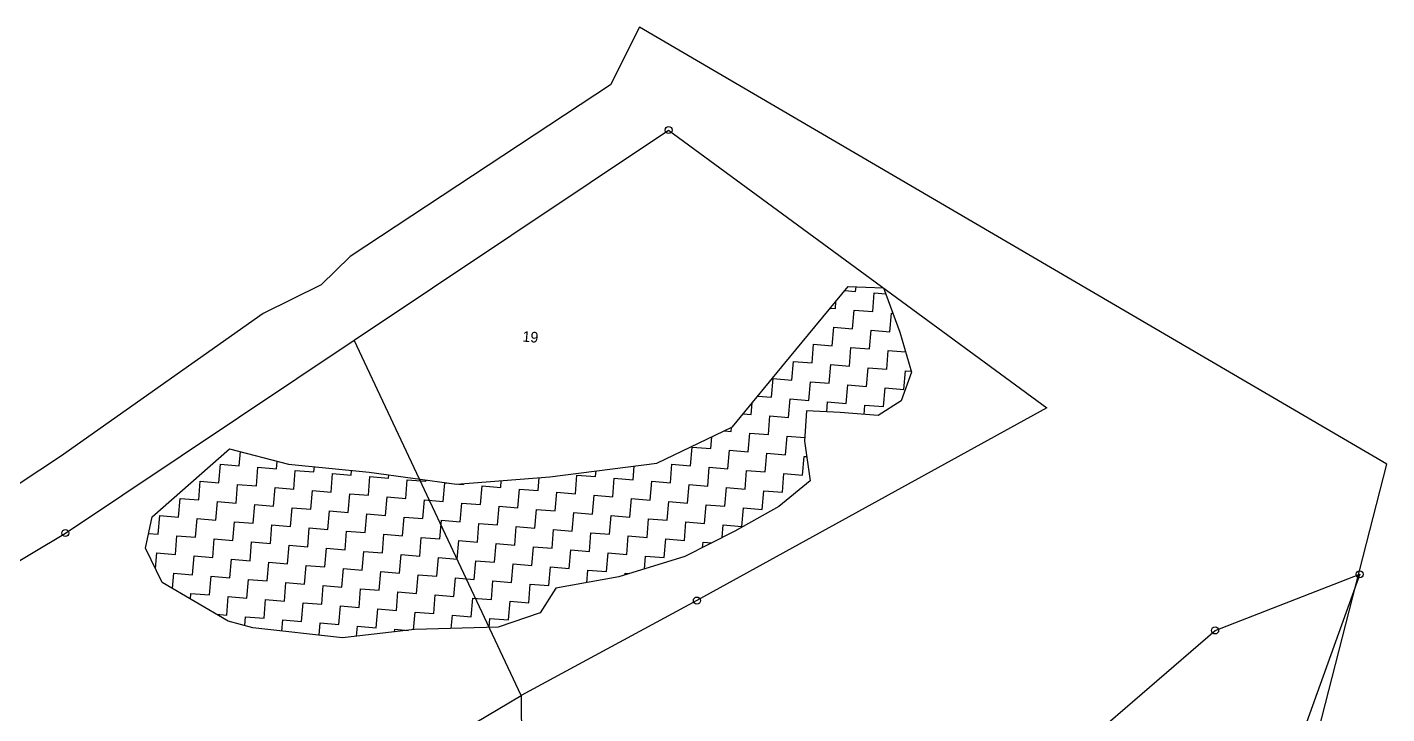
# Model space of a CAD drawing. Header units: metres. Extents: x 315709 to 318108, y 1893429 to 1895898.
# Drawn here: x 317063 to 317975, y 1895437 to 1895898 of the extents above; entities that cross this region are included whole.
import ezdxf

# ---------------------------------------------------------------- set-up
doc = ezdxf.new("R2010")
doc.units = ezdxf.units.M
doc.header["$MEASUREMENT"] = 0
for name, color, linetype in [('POLY_HATCH', 12, 'Continuous'), ('POLY_PARCEL', 6, 'Continuous'), ('TEXT_PARCEL', 7, 'Continuous'), ('V_BOUND_LINE', 7, 'Continuous'), ('VILLAGE BOUNDRY', 5, 'Continuous')]:
    doc.layers.add(name, color=color, linetype=linetype)
doc.styles.add('TEXT_MAP', font='')
doc.styles.get('TEXT_MAP').set_extended_font_data('Kruti Dev 050')

msp = doc.modelspace()

# ---------------------------------------------------------------- linework, layer by layer
for centre in [(317493.56, 1895828.69), (317089.02, 1895558.54), (317957.04, 1895530.88), (317512.55, 1895513.31), (317860.09, 1895493.25)]:
    msp.add_circle(centre, 2.36)
at = {"layer": 'POLY_HATCH'}
for p, q in [((317574.75, 1895676.31), (317613.99, 1895723.7)), ((317613.99, 1895723.7), (317637.65, 1895722.99)), ((317637.65, 1895722.99), (317648.69, 1895693.09)), ((317648.69, 1895693.09), (317656.37, 1895666.32)), ((317536.37, 1895629.63), (317574.75, 1895676.31)), ((317656.37, 1895666.32), (317649.61, 1895647.09)), ((317586.03, 1895640.53), (317584.72, 1895620.05)), ((317608.54, 1895639.44), (317586.03, 1895640.53)), ((317649.61, 1895647.09), (317634.12, 1895637.3)), ((317634.12, 1895637.3), (317608.54, 1895639.44)), ((317485.58, 1895605.37), (317536.37, 1895629.63)), ((317147.24, 1895569.49), (317199.01, 1895615.05)), ((317199.01, 1895615.05), (317238.57, 1895604.62)), ((317584.72, 1895620.05), (317588.46, 1895593.61)), ((317238.57, 1895604.62), (317292.83, 1895599.3)), ((317413.87, 1895596.31), (317485.58, 1895605.37)), ((317292.83, 1895599.3), (317351.22, 1895591.25)), ((317351.22, 1895591.25), (317413.87, 1895596.31)), ((317588.46, 1895593.61), (317567.59, 1895576.35)), ((317142.71, 1895548.49), (317147.24, 1895569.49)), ((317567.59, 1895576.35), (317538.07, 1895559.81)), ((317538.07, 1895559.81), (317504.54, 1895542.82)), ((317153.86, 1895525.39), (317142.71, 1895548.49)), ((317504.54, 1895542.82), (317460.19, 1895529.11)), ((317198.08, 1895499.53), (317153.86, 1895525.39)), ((317460.19, 1895529.11), (317417.93, 1895521.55)), ((317417.93, 1895521.55), (317407.44, 1895505.01)), ((317407.44, 1895505.01), (317379.29, 1895495.48)), ((317214.74, 1895494.97), (317198.08, 1895499.53)), ((317274.84, 1895488.37), (317214.74, 1895494.97)), ((317379.29, 1895495.48), (317323.26, 1895493.83)), ((317323.26, 1895493.83), (317274.84, 1895488.37))]:
    msp.add_line(p, q, dxfattribs=at)
at = {"layer": 'POLY_HATCH', "linetype": 'Continuous'}
for p, q in [((317619, 1895720.54), (317619.25, 1895723.54)), ((317605.42, 1895709.06), (317605.82, 1895713.84)), ((317611.86, 1895721.13), (317619, 1895720.54)), ((317630.48, 1895706.96), (317631.52, 1895719.49)), ((317631.52, 1895719.49), (317639.18, 1895718.85)), ((317602.09, 1895709.33), (317605.42, 1895709.06)), ((317616.9, 1895695.48), (317617.95, 1895708.01)), ((317617.95, 1895708.01), (317630.48, 1895706.96)), ((317641.96, 1895693.39), (317643, 1895705.92)), ((317643, 1895705.92), (317643.98, 1895705.84)), ((317603.33, 1895684), (317604.38, 1895696.53)), ((317604.38, 1895696.53), (317616.9, 1895695.48)), ((317628.38, 1895681.91), (317629.43, 1895694.44)), ((317629.43, 1895694.44), (317641.96, 1895693.39)), ((317589.76, 1895672.52), (317590.8, 1895685.05)), ((317590.8, 1895685.05), (317603.33, 1895684)), ((317614.81, 1895670.43), (317615.86, 1895682.96)), ((317615.86, 1895682.96), (317628.38, 1895681.91)), ((317639.86, 1895668.34), (317640.91, 1895680.86)), ((317640.91, 1895680.86), (317652.47, 1895679.9)), ((317576.19, 1895661.04), (317577.23, 1895673.57)), ((317577.23, 1895673.57), (317589.76, 1895672.52)), ((317601.24, 1895658.95), (317602.28, 1895671.48)), ((317602.28, 1895671.48), (317614.81, 1895670.43)), ((317626.29, 1895656.86), (317627.34, 1895669.38)), ((317627.34, 1895669.38), (317639.86, 1895668.34)), ((317562.61, 1895649.56), (317563.66, 1895662.09)), ((317563.66, 1895662.09), (317576.19, 1895661.04)), ((317587.67, 1895647.47), (317588.71, 1895660)), ((317588.71, 1895660), (317601.24, 1895658.95)), ((317651.34, 1895654.77), (317652.39, 1895667.29)), ((317652.39, 1895667.29), (317656.18, 1895666.98)), ((317553.39, 1895650.33), (317562.61, 1895649.56)), ((317612.72, 1895645.38), (317613.77, 1895657.9)), ((317613.77, 1895657.9), (317626.29, 1895656.86)), ((317637.77, 1895643.29), (317638.82, 1895655.81)), ((317638.82, 1895655.81), (317651.34, 1895654.77)), ((317549.04, 1895638.08), (317549.69, 1895645.83)), ((317574.09, 1895635.99), (317575.14, 1895648.52)), ((317575.14, 1895648.52), (317587.67, 1895647.47)), ((317599.65, 1895639.87), (317600.19, 1895646.42)), ((317600.19, 1895646.42), (317612.72, 1895645.38)), ((317624.72, 1895638.09), (317625.25, 1895644.33)), ((317625.25, 1895644.33), (317637.77, 1895643.29)), ((317543.68, 1895638.53), (317549.04, 1895638.08)), ((317560.52, 1895624.51), (317561.57, 1895637.04)), ((317561.57, 1895637.04), (317574.09, 1895635.99)), ((317521.9, 1895615.12), (317522.56, 1895623.03)), ((317530.84, 1895626.99), (317535.47, 1895626.6)), ((317535.47, 1895626.6), (317535.69, 1895629.31)), ((317546.95, 1895613.03), (317548, 1895625.56)), ((317548, 1895625.56), (317560.52, 1895624.51)), ((317572, 1895610.94), (317573.05, 1895623.46)), ((317573.05, 1895623.46), (317584.87, 1895622.48)), ((317205.6, 1895603.7), (317206.39, 1895613.11)), ((317508.32, 1895603.64), (317509.37, 1895616.17)), ((317509.37, 1895616.17), (317521.9, 1895615.12)), ((317533.38, 1895601.55), (317534.42, 1895614.08)), ((317534.42, 1895614.08), (317546.95, 1895613.03)), ((317192.03, 1895592.22), (317193.07, 1895604.74)), ((317193.07, 1895604.74), (317205.6, 1895603.7)), ((317230.65, 1895601.61), (317231.07, 1895606.6)), ((317494.75, 1895592.16), (317495.8, 1895604.69)), ((317495.8, 1895604.69), (317508.32, 1895603.64)), ((317558.43, 1895599.46), (317559.48, 1895611.98)), ((317559.48, 1895611.98), (317572, 1895610.94)), ((317583.48, 1895597.37), (317584.53, 1895609.89)), ((317584.53, 1895609.89), (317586.17, 1895609.75)), ((317217.08, 1895590.13), (317218.13, 1895602.65)), ((317218.13, 1895602.65), (317230.65, 1895601.61)), ((317242.13, 1895588.03), (317243.18, 1895600.56)), ((317243.18, 1895600.56), (317255.71, 1895599.51)), ((317255.71, 1895599.51), (317255.99, 1895602.91)), ((317267.19, 1895585.94), (317268.23, 1895598.47)), ((317268.23, 1895598.47), (317280.76, 1895597.42)), ((317280.76, 1895597.42), (317281.01, 1895600.46)), ((317292.24, 1895583.85), (317293.28, 1895596.37)), ((317293.28, 1895596.37), (317305.81, 1895595.33)), ((317305.81, 1895595.33), (317305.99, 1895597.48)), ((317406.02, 1895586.96), (317406.75, 1895595.74)), ((317431.07, 1895584.87), (317432.12, 1895597.39)), ((317432.12, 1895597.39), (317444.65, 1895596.35)), ((317444.65, 1895596.35), (317444.97, 1895600.24)), ((317456.13, 1895582.77), (317457.17, 1895595.3)), ((317457.17, 1895595.3), (317469.7, 1895594.25)), ((317469.7, 1895594.25), (317470.47, 1895603.46)), ((317519.8, 1895590.07), (317520.85, 1895602.6)), ((317520.85, 1895602.6), (317533.38, 1895601.55)), ((317544.86, 1895587.98), (317545.9, 1895600.5)), ((317545.9, 1895600.5), (317558.43, 1895599.46)), ((317569.91, 1895585.89), (317570.96, 1895598.41)), ((317570.96, 1895598.41), (317583.48, 1895597.37)), ((317178.46, 1895580.74), (317179.5, 1895593.26)), ((317179.5, 1895593.26), (317192.03, 1895592.22)), ((317203.51, 1895578.65), (317204.55, 1895591.17)), ((317204.55, 1895591.17), (317217.08, 1895590.13)), ((317228.56, 1895576.55), (317229.61, 1895589.08)), ((317229.61, 1895589.08), (317242.13, 1895588.03)), ((317253.61, 1895574.46), (317254.66, 1895586.99)), ((317254.66, 1895586.99), (317267.19, 1895585.94)), ((317317.29, 1895581.76), (317318.34, 1895594.28)), ((317318.34, 1895594.28), (317330.86, 1895593.24)), ((317330.86, 1895593.24), (317330.93, 1895594.05)), ((317342.34, 1895579.66), (317343.39, 1895592.19)), ((317343.39, 1895592.19), (317346.02, 1895591.97)), ((317352.93, 1895591.39), (317355.92, 1895591.14)), ((317355.92, 1895591.14), (317355.96, 1895591.64)), ((317367.4, 1895577.57), (317368.44, 1895590.1)), ((317368.44, 1895590.1), (317380.97, 1895589.05)), ((317380.97, 1895589.05), (317381.36, 1895593.69)), ((317392.45, 1895575.48), (317393.49, 1895588.01)), ((317393.49, 1895588.01), (317406.02, 1895586.96)), ((317417.5, 1895573.39), (317418.55, 1895585.91)), ((317418.55, 1895585.91), (317431.07, 1895584.87)), ((317481.18, 1895580.68), (317482.23, 1895593.21)), ((317482.23, 1895593.21), (317494.75, 1895592.16)), ((317506.23, 1895578.59), (317507.28, 1895591.12)), ((317507.28, 1895591.12), (317519.8, 1895590.07)), ((317531.28, 1895576.5), (317532.33, 1895589.02)), ((317532.33, 1895589.02), (317544.86, 1895587.98)), ((317556.34, 1895574.4), (317557.38, 1895586.93)), ((317557.38, 1895586.93), (317569.91, 1895585.89)), ((317164.88, 1895569.26), (317165.93, 1895581.78)), ((317165.93, 1895581.78), (317178.46, 1895580.74)), ((317189.94, 1895567.17), (317190.98, 1895579.69)), ((317190.98, 1895579.69), (317203.51, 1895578.65)), ((317214.99, 1895565.07), (317216.03, 1895577.6)), ((317216.03, 1895577.6), (317228.56, 1895576.55)), ((317278.67, 1895572.37), (317279.71, 1895584.89)), ((317279.71, 1895584.89), (317292.24, 1895583.85)), ((317303.72, 1895570.28), (317304.76, 1895582.8)), ((317304.76, 1895582.8), (317317.29, 1895581.76)), ((317328.77, 1895568.18), (317329.82, 1895580.71)), ((317329.82, 1895580.71), (317342.34, 1895579.66)), ((317353.82, 1895566.09), (317354.87, 1895578.62)), ((317354.87, 1895578.62), (317367.4, 1895577.57)), ((317378.88, 1895564), (317379.92, 1895576.53)), ((317379.92, 1895576.53), (317392.45, 1895575.48)), ((317442.55, 1895571.29), (317443.6, 1895583.82)), ((317443.6, 1895583.82), (317456.13, 1895582.77)), ((317467.61, 1895569.2), (317468.65, 1895581.73)), ((317468.65, 1895581.73), (317481.18, 1895580.68)), ((317492.66, 1895567.11), (317493.71, 1895579.64)), ((317493.71, 1895579.64), (317506.23, 1895578.59)), ((317517.71, 1895565.02), (317518.76, 1895577.54)), ((317518.76, 1895577.54), (317531.28, 1895576.5)), ((317151.31, 1895557.78), (317152.36, 1895570.3)), ((317152.36, 1895570.3), (317164.88, 1895569.26)), ((317176.36, 1895555.68), (317177.41, 1895568.21)), ((317177.41, 1895568.21), (317189.94, 1895567.17)), ((317240.04, 1895562.98), (317241.09, 1895575.51)), ((317241.09, 1895575.51), (317253.61, 1895574.46)), ((317265.09, 1895560.89), (317266.14, 1895573.41)), ((317266.14, 1895573.41), (317278.67, 1895572.37)), ((317290.15, 1895558.8), (317291.19, 1895571.32)), ((317291.19, 1895571.32), (317303.72, 1895570.28)), ((317315.2, 1895556.7), (317316.24, 1895569.23)), ((317316.24, 1895569.23), (317328.77, 1895568.18)), ((317403.93, 1895561.91), (317404.97, 1895574.43)), ((317404.97, 1895574.43), (317417.5, 1895573.39)), ((317428.98, 1895559.81), (317430.03, 1895572.34)), ((317430.03, 1895572.34), (317442.55, 1895571.29)), ((317454.03, 1895557.72), (317455.08, 1895570.25)), ((317455.08, 1895570.25), (317467.61, 1895569.2)), ((317479.09, 1895555.63), (317480.13, 1895568.16)), ((317480.13, 1895568.16), (317492.66, 1895567.11)), ((317542.76, 1895562.92), (317543.81, 1895575.45)), ((317543.81, 1895575.45), (317556.34, 1895574.4)), ((317144.83, 1895558.32), (317151.31, 1895557.78)), ((317201.42, 1895553.59), (317202.46, 1895566.12)), ((317202.46, 1895566.12), (317214.99, 1895565.07)), ((317226.47, 1895551.5), (317227.51, 1895564.03)), ((317227.51, 1895564.03), (317240.04, 1895562.98)), ((317251.52, 1895549.41), (317252.57, 1895561.93)), ((317252.57, 1895561.93), (317265.09, 1895560.89)), ((317276.57, 1895547.32), (317277.62, 1895559.84)), ((317277.62, 1895559.84), (317290.15, 1895558.8)), ((317340.25, 1895554.61), (317341.3, 1895567.14)), ((317341.3, 1895567.14), (317353.82, 1895566.09)), ((317365.3, 1895552.52), (317366.35, 1895565.04)), ((317366.35, 1895565.04), (317378.88, 1895564)), ((317390.36, 1895550.43), (317391.4, 1895562.95)), ((317391.4, 1895562.95), (317403.93, 1895561.91)), ((317415.41, 1895548.33), (317416.46, 1895560.86)), ((317416.46, 1895560.86), (317428.98, 1895559.81)), ((317440.46, 1895546.24), (317441.51, 1895558.77)), ((317441.51, 1895558.77), (317454.03, 1895557.72)), ((317504.14, 1895553.54), (317505.19, 1895566.06)), ((317505.19, 1895566.06), (317517.71, 1895565.02)), ((317529.53, 1895555.49), (317530.24, 1895563.97)), ((317530.24, 1895563.97), (317542.76, 1895562.92)), ((317162.79, 1895544.2), (317163.84, 1895556.73)), ((317163.84, 1895556.73), (317176.36, 1895555.68)), ((317187.84, 1895542.11), (317188.89, 1895554.64)), ((317188.89, 1895554.64), (317201.42, 1895553.59)), ((317212.9, 1895540.02), (317213.94, 1895552.55)), ((317213.94, 1895552.55), (317226.47, 1895551.5)), ((317237.95, 1895537.93), (317238.99, 1895550.45)), ((317238.99, 1895550.45), (317251.52, 1895549.41)), ((317301.63, 1895545.22), (317302.67, 1895557.75)), ((317302.67, 1895557.75), (317315.2, 1895556.7)), ((317326.68, 1895543.13), (317327.72, 1895555.66)), ((317327.72, 1895555.66), (317340.25, 1895554.61)), ((317351.73, 1895541.04), (317352.78, 1895553.56)), ((317352.78, 1895553.56), (317365.3, 1895552.52)), ((317376.78, 1895538.95), (317377.83, 1895551.47)), ((317377.83, 1895551.47), (317390.36, 1895550.43)), ((317401.84, 1895536.85), (317402.88, 1895549.38)), ((317402.88, 1895549.38), (317415.41, 1895548.33)), ((317465.51, 1895544.15), (317466.56, 1895556.68)), ((317466.56, 1895556.68), (317479.09, 1895555.63)), ((317490.57, 1895542.06), (317491.61, 1895554.58)), ((317491.61, 1895554.58), (317504.14, 1895553.54)), ((317516.36, 1895548.81), (317516.67, 1895552.49)), ((317516.67, 1895552.49), (317522.64, 1895551.99)), ((317149.38, 1895534.68), (317150.26, 1895545.25)), ((317150.26, 1895545.25), (317162.79, 1895544.2)), ((317174.27, 1895530.63), (317175.32, 1895543.16)), ((317175.32, 1895543.16), (317187.84, 1895542.11)), ((317199.32, 1895528.54), (317200.37, 1895541.07)), ((317200.37, 1895541.07), (317212.9, 1895540.02)), ((317263, 1895535.84), (317264.05, 1895548.36)), ((317264.05, 1895548.36), (317276.57, 1895547.32)), ((317288.05, 1895533.74), (317289.1, 1895546.27)), ((317289.1, 1895546.27), (317301.63, 1895545.22)), ((317313.11, 1895531.65), (317314.15, 1895544.18)), ((317314.15, 1895544.18), (317326.68, 1895543.13)), ((317338.16, 1895529.56), (317339.2, 1895542.08)), ((317339.2, 1895542.08), (317351.73, 1895541.04)), ((317363.21, 1895527.47), (317364.26, 1895539.99)), ((317364.26, 1895539.99), (317376.78, 1895538.95)), ((317426.89, 1895534.76), (317427.94, 1895547.29)), ((317427.94, 1895547.29), (317440.46, 1895546.24)), ((317451.94, 1895532.67), (317452.99, 1895545.2)), ((317452.99, 1895545.2), (317465.51, 1895544.15)), ((317477.31, 1895534.4), (317478.04, 1895543.1)), ((317478.04, 1895543.1), (317490.57, 1895542.06)), ((317160.88, 1895521.29), (317161.74, 1895531.68)), ((317161.74, 1895531.68), (317174.27, 1895530.63)), ((317224.38, 1895526.45), (317225.42, 1895538.97)), ((317225.42, 1895538.97), (317237.95, 1895537.93)), ((317249.43, 1895524.36), (317250.47, 1895536.88)), ((317250.47, 1895536.88), (317263, 1895535.84)), ((317274.48, 1895522.26), (317275.53, 1895534.79)), ((317275.53, 1895534.79), (317288.05, 1895533.74)), ((317299.53, 1895520.17), (317300.58, 1895532.7)), ((317300.58, 1895532.7), (317313.11, 1895531.65)), ((317388.26, 1895525.37), (317389.31, 1895537.9)), ((317389.31, 1895537.9), (317401.84, 1895536.85)), ((317413.32, 1895523.28), (317414.36, 1895535.81)), ((317414.36, 1895535.81), (317426.89, 1895534.76)), ((317438.71, 1895525.26), (317439.42, 1895533.72)), ((317439.42, 1895533.72), (317451.94, 1895532.67)), ((317464.37, 1895530.4), (317464.47, 1895531.62)), ((317464.47, 1895531.62), (317467.51, 1895531.37)), ((317185.75, 1895517.06), (317186.8, 1895529.59)), ((317186.8, 1895529.59), (317199.32, 1895528.54)), ((317210.8, 1895514.97), (317211.85, 1895527.49)), ((317211.85, 1895527.49), (317224.38, 1895526.45)), ((317235.86, 1895512.88), (317236.9, 1895525.4)), ((317236.9, 1895525.4), (317249.43, 1895524.36)), ((317260.91, 1895510.78), (317261.95, 1895523.31)), ((317261.95, 1895523.31), (317274.48, 1895522.26)), ((317324.59, 1895518.08), (317325.63, 1895530.6)), ((317325.63, 1895530.6), (317338.16, 1895529.56)), ((317349.64, 1895515.99), (317350.69, 1895528.51)), ((317350.69, 1895528.51), (317363.21, 1895527.47)), ((317374.69, 1895513.89), (317375.74, 1895526.42)), ((317375.74, 1895526.42), (317388.26, 1895525.37)), ((317399.74, 1895511.8), (317400.79, 1895524.33)), ((317400.79, 1895524.33), (317413.32, 1895523.28)), ((317172.9, 1895514.26), (317173.22, 1895518.11)), ((317173.22, 1895518.11), (317185.75, 1895517.06)), ((317197.23, 1895503.49), (317198.28, 1895516.01)), ((317198.28, 1895516.01), (317210.8, 1895514.97)), ((317222.28, 1895501.4), (317223.33, 1895513.92)), ((317223.33, 1895513.92), (317235.86, 1895512.88)), ((317285.96, 1895508.69), (317287.01, 1895521.22)), ((317287.01, 1895521.22), (317299.53, 1895520.17)), ((317311.01, 1895506.6), (317312.06, 1895519.12)), ((317312.06, 1895519.12), (317324.59, 1895518.08)), ((317336.07, 1895504.51), (317337.11, 1895517.03)), ((317337.11, 1895517.03), (317349.64, 1895515.99)), ((317361.12, 1895502.41), (317362.17, 1895514.94)), ((317362.17, 1895514.94), (317374.69, 1895513.89)), ((317386.17, 1895500.32), (317387.22, 1895512.85)), ((317387.22, 1895512.85), (317399.74, 1895511.8)), ((317190.33, 1895504.06), (317197.23, 1895503.49)), ((317247.34, 1895499.3), (317248.38, 1895511.83)), ((317248.38, 1895511.83), (317260.91, 1895510.78)), ((317272.39, 1895497.21), (317273.43, 1895509.74)), ((317273.43, 1895509.74), (317285.96, 1895508.69)), ((317297.44, 1895495.12), (317298.49, 1895507.64)), ((317298.49, 1895507.64), (317311.01, 1895506.6)), ((317322.55, 1895493.75), (317323.54, 1895505.55)), ((317323.54, 1895505.55), (317336.07, 1895504.51)), ((317209.26, 1895496.47), (317209.76, 1895502.44)), ((317209.76, 1895502.44), (317222.28, 1895501.4)), ((317234.18, 1895492.84), (317234.81, 1895500.35)), ((317234.81, 1895500.35), (317247.34, 1895499.3)), ((317259.18, 1895490.09), (317259.86, 1895498.26)), ((317259.86, 1895498.26), (317272.39, 1895497.21)), ((317284.35, 1895489.44), (317284.92, 1895496.16)), ((317284.92, 1895496.16), (317297.44, 1895495.12)), ((317347.85, 1895494.55), (317348.59, 1895503.46)), ((317348.59, 1895503.46), (317361.12, 1895502.41)), ((317373.14, 1895495.3), (317373.65, 1895501.37)), ((317373.65, 1895501.37), (317386.17, 1895500.32)), ((317309.82, 1895492.31), (317309.97, 1895494.07)), ((317309.97, 1895494.07), (317318.85, 1895493.33))]:
    msp.add_line(p, q, dxfattribs=at)
at = {"layer": 'POLY_PARCEL'}
for p, q in [((317394.67, 1895449.7), (317282.71, 1895687.77)), ((316924.21, 1895170.27), (317394.67, 1895449.7))]:
    msp.add_line(p, q, dxfattribs=at)
at = {"layer": 'V_BOUND_LINE'}
for p, q in [((317282.71, 1895687.77), (317493.56, 1895828.69)), ((317493.56, 1895828.69), (317747.33, 1895642.53)), ((317089.02, 1895558.54), (317282.71, 1895687.77)), ((317747.33, 1895642.53), (317512.55, 1895513.31)), ((316895.87, 1895443.07), (317089.02, 1895558.54)), ((317860.09, 1895493.25), (317957.04, 1895530.88)), ((317957.04, 1895530.88), (317914.39, 1895412.51)), ((317512.55, 1895513.31), (317394.67, 1895449.7)), ((317553.91, 1895229.24), (317860.09, 1895493.25)), ((317394.67, 1895449.7), (317394.67, 1895449.7)), ((317394.67, 1895449.7), (317394.67, 1895449.7)), ((317394.67, 1895449.7), (317397.52, 1895100.95))]:
    msp.add_line(p, q, dxfattribs=at)
at = {"layer": 'VILLAGE BOUNDRY'}
for p, q in [((317474.15, 1895897.59), (317454.61, 1895859.01)), ((317975.24, 1895604.76), (317474.15, 1895897.59)), ((317454.61, 1895859.01), (317279.96, 1895744)), ((317279.96, 1895744), (317260.48, 1895724.8)), ((317260.48, 1895724.8), (317221.75, 1895705.64)), ((317221.75, 1895705.64), (317085.83, 1895609.78)), ((317085.83, 1895609.78), (317027.62, 1895571.43)), ((317876.37, 1895218.57), (317975.24, 1895604.76))]:
    msp.add_line(p, q, dxfattribs=at)

# ---------------------------------------------------------------- texts
at = {"layer": 'TEXT_PARCEL', "style": 'TEXT_MAP'}
msp.add_text('19', height=7.126, rotation=355.22583, dxfattribs=at).set_placement((317395.32, 1895686.92))

doc.saveas('drawing.dxf')
